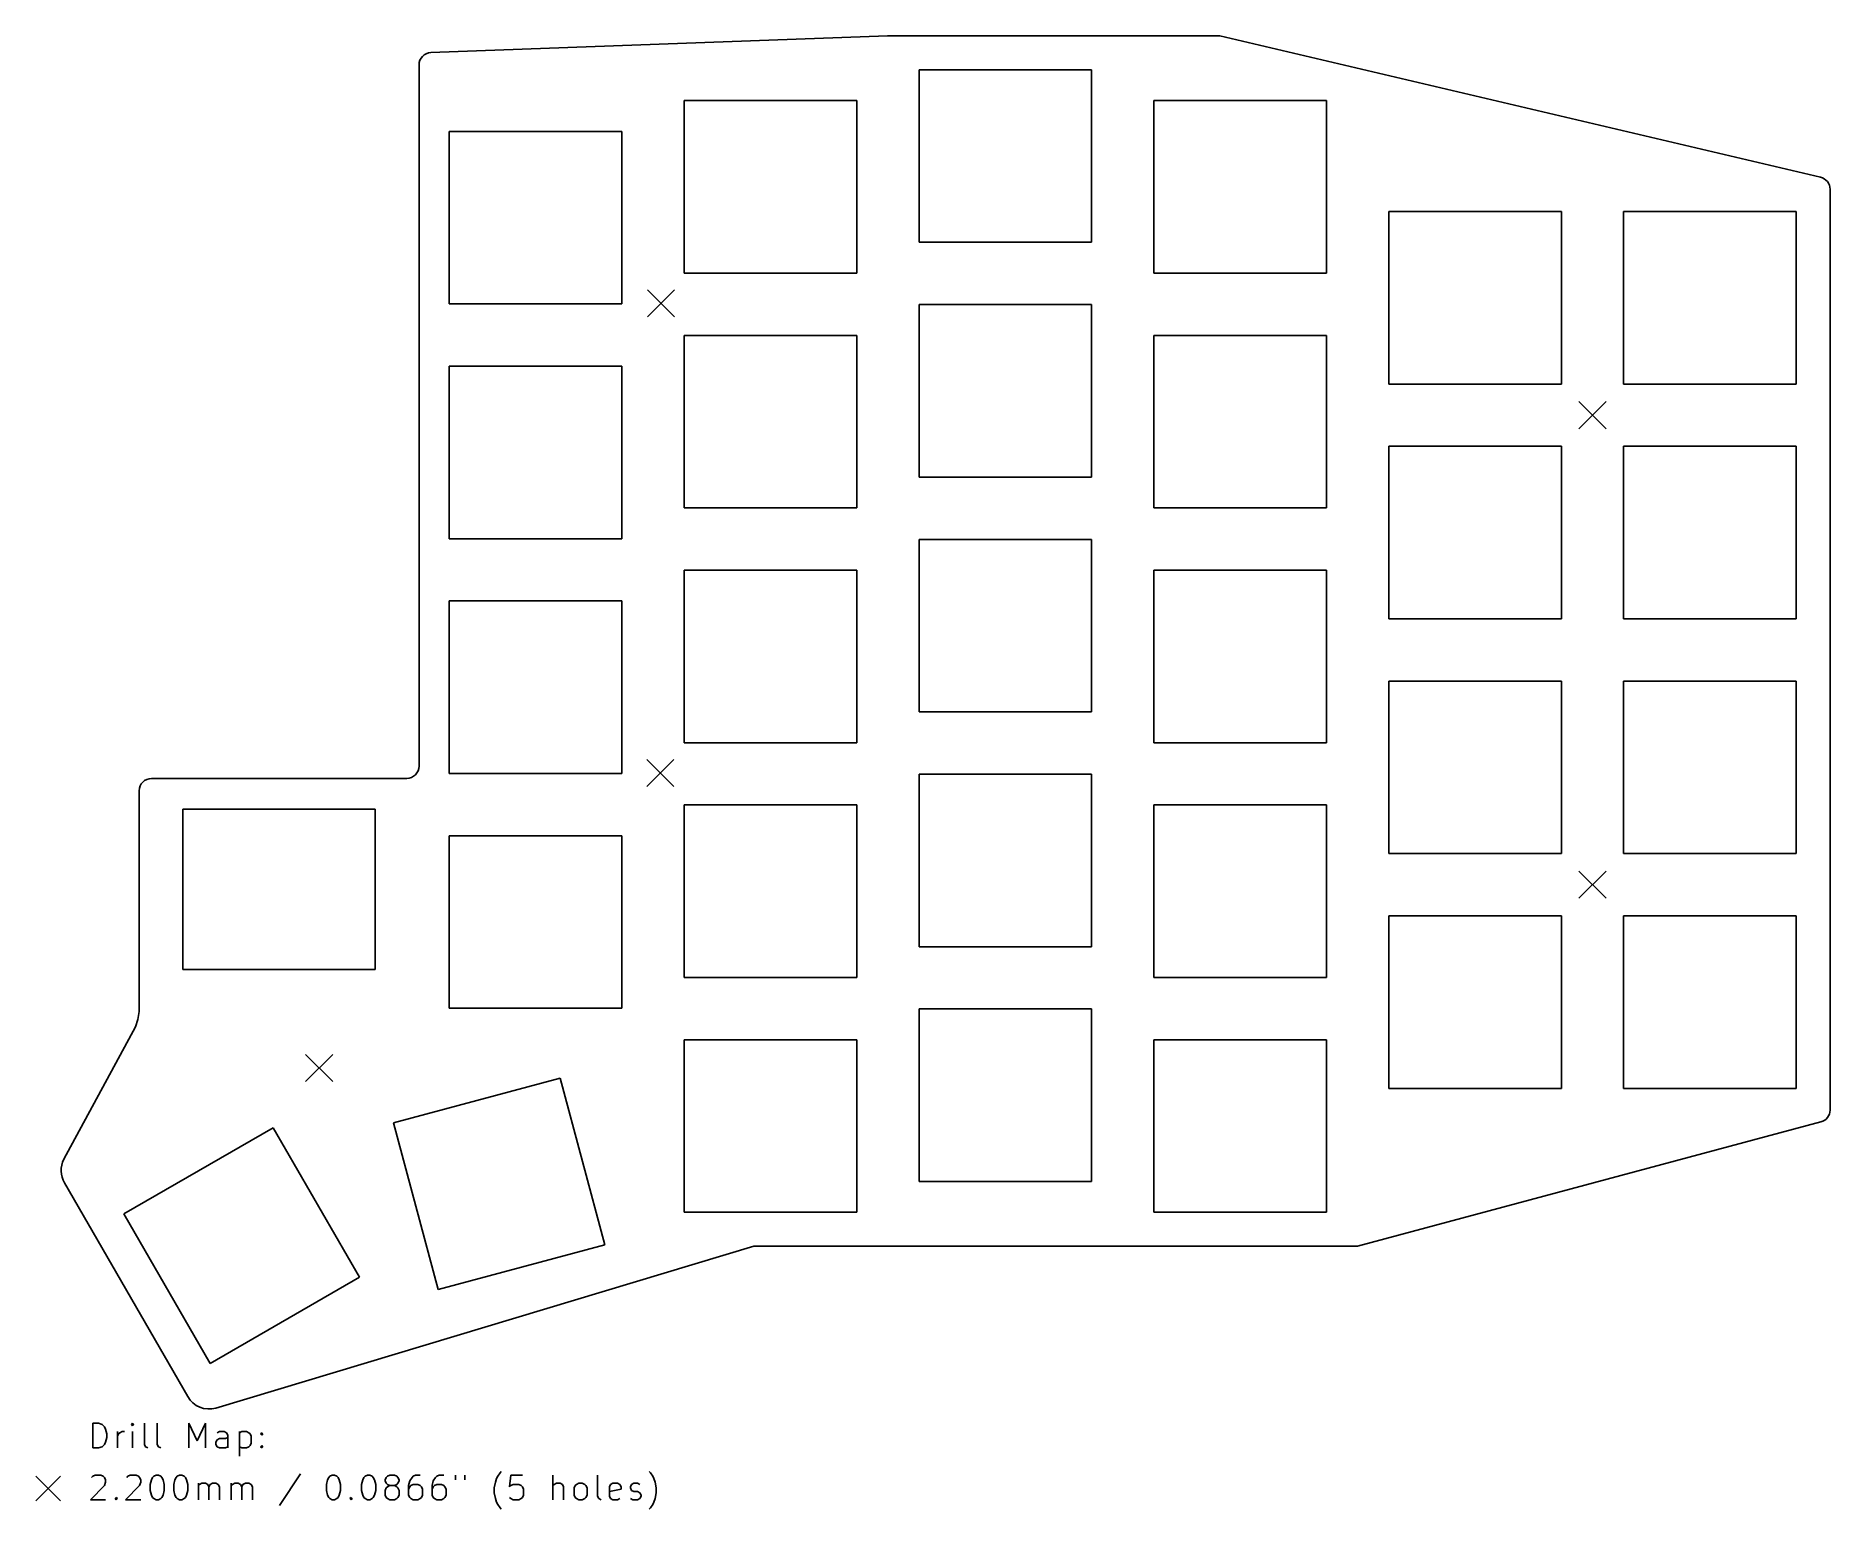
# Model space of a CAD drawing. Extents: x 80 to 226, y -155 to -35.
import ezdxf

# ---------------------------------------------------------------- set-up
doc = ezdxf.new("R2010")
doc.units = 0
doc.layers.add('BLACK', color=7, linetype='CONTINUOUS')

msp = doc.modelspace()

# ---------------------------------------------------------------- linework, layer by layer
at = {"layer": 'BLACK', "linetype": 'CONTINUOUS'}
for p, q in [((149.0972, -35.2496), (112.05424, -36.604523)), ((149.0972, -35.2496), (176.0472, -35.2496)), ((176.0472, -35.2496), (224.757209, -46.721953)), ((111.0972, -94.4986), (111.0972, -37.6036)), ((151.65, -38), (151.65, -52)), ((165.65, -38), (151.65, -38)), ((165.65, -52), (165.65, -38)), ((132.6, -40.5), (132.6, -54.5)), ((146.6, -40.5), (132.6, -40.5)), ((146.6, -54.5), (146.6, -40.5)), ((184.7, -40.5), (170.7, -40.5)), ((170.7, -40.5), (170.7, -54.5)), ((184.7, -54.5), (184.7, -40.5)), ((113.55, -43), (113.55, -57)), ((127.55, -43), (113.55, -43)), ((127.55, -57), (127.55, -43)), ((225.55, -47.70025), (225.55, -122.40775)), ((189.75, -49.5), (189.75, -63.5)), ((203.75, -49.5), (189.75, -49.5)), ((203.75, -63.5), (203.75, -49.5)), ((222.8, -49.5), (208.8, -49.5)), ((208.8, -49.5), (208.8, -63.5)), ((222.8, -63.5), (222.8, -49.5)), ((151.65, -52), (165.65, -52)), ((132.6, -54.5), (146.6, -54.5)), ((170.7, -54.5), (184.7, -54.5)), ((129.625, -55.85), (131.825, -58.05)), ((131.825, -55.85), (129.625, -58.05)), ((113.55, -57), (127.55, -57)), ((165.65, -57.05), (151.65, -57.05)), ((151.65, -57.05), (151.65, -71.05)), ((165.65, -71.05), (165.65, -57.05)), ((132.6, -59.55), (132.6, -73.55)), ((146.6, -59.55), (132.6, -59.55)), ((146.6, -73.55), (146.6, -59.55)), ((184.7, -59.55), (170.7, -59.55)), ((170.7, -59.55), (170.7, -73.55)), ((184.7, -73.55), (184.7, -59.55)), ((113.55, -62.05), (113.55, -76.05)), ((127.55, -62.05), (113.55, -62.05)), ((127.55, -76.05), (127.55, -62.05)), ((189.75, -63.5), (203.75, -63.5)), ((208.8, -63.5), (222.8, -63.5)), ((205.175, -64.925), (207.375, -67.125)), ((207.375, -64.925), (205.175, -67.125)), ((203.75, -68.55), (189.75, -68.55)), ((189.75, -68.55), (189.75, -82.55)), ((203.75, -82.55), (203.75, -68.55)), ((208.8, -68.55), (208.8, -82.55)), ((222.8, -68.55), (208.8, -68.55)), ((222.8, -82.55), (222.8, -68.55)), ((151.65, -71.05), (165.65, -71.05)), ((132.6, -73.55), (146.6, -73.55)), ((170.7, -73.55), (184.7, -73.55)), ((113.55, -76.05), (127.55, -76.05)), ((165.65, -76.1), (151.65, -76.1)), ((151.65, -76.1), (151.65, -90.1)), ((165.65, -90.1), (165.65, -76.1)), ((146.6, -78.6), (132.6, -78.6)), ((132.6, -78.6), (132.6, -92.6)), ((146.6, -92.6), (146.6, -78.6)), ((170.7, -78.6), (170.7, -92.6)), ((184.7, -78.6), (170.7, -78.6)), ((184.7, -92.6), (184.7, -78.6)), ((113.55, -81.1), (113.55, -95.1)), ((127.55, -81.1), (113.55, -81.1)), ((127.55, -95.1), (127.55, -81.1)), ((189.75, -82.55), (203.75, -82.55)), ((208.8, -82.55), (222.8, -82.55)), ((189.75, -87.6), (189.75, -101.6)), ((203.75, -87.6), (189.75, -87.6)), ((203.75, -101.6), (203.75, -87.6)), ((208.8, -87.6), (208.8, -101.6)), ((222.8, -87.6), (208.8, -87.6)), ((222.8, -101.6), (222.8, -87.6)), ((151.65, -90.1), (165.65, -90.1)), ((132.6, -92.6), (146.6, -92.6)), ((170.7, -92.6), (184.7, -92.6)), ((129.575, -93.95), (131.775, -96.15)), ((131.775, -93.95), (129.575, -96.15)), ((89.4, -95.4986), (110.0972, -95.4986)), ((113.55, -95.1), (127.55, -95.1)), ((151.65, -95.15), (151.65, -109.15)), ((165.65, -95.15), (151.65, -95.15)), ((165.65, -109.15), (165.65, -95.15)), ((88.4, -114.4036), (88.4, -96.4986)), ((91.95, -97.9998), (91.95, -110.9998)), ((107.55, -97.9998), (91.95, -97.9998)), ((107.55, -110.9998), (107.55, -97.9998)), ((132.6, -97.65), (132.6, -111.65)), ((146.6, -97.65), (132.6, -97.65)), ((146.6, -111.65), (146.6, -97.65)), ((170.7, -97.65), (170.7, -111.65)), ((184.7, -97.65), (170.7, -97.65)), ((184.7, -111.65), (184.7, -97.65)), ((113.55, -100.15), (113.55, -114.15)), ((127.55, -100.15), (113.55, -100.15)), ((127.55, -114.15), (127.55, -100.15)), ((189.75, -101.6), (203.75, -101.6)), ((208.8, -101.6), (222.8, -101.6)), ((205.175, -103.025), (207.375, -105.225)), ((207.375, -103.025), (205.175, -105.225)), ((203.75, -106.65), (189.75, -106.65)), ((189.75, -106.65), (189.75, -120.65)), ((203.75, -120.65), (203.75, -106.65)), ((208.8, -106.65), (208.8, -120.65)), ((222.8, -106.65), (208.8, -106.65)), ((222.8, -120.65), (222.8, -106.65)), ((151.65, -109.15), (165.65, -109.15)), ((91.95, -110.9998), (107.55, -110.9998)), ((132.6, -111.65), (146.6, -111.65)), ((170.7, -111.65), (184.7, -111.65)), ((88.4, -114.4036), (88.2972, -115.0536)), ((113.55, -114.15), (127.55, -114.15)), ((165.65, -114.2), (151.65, -114.2)), ((151.65, -114.2), (151.65, -128.2)), ((165.65, -128.2), (165.65, -114.2)), ((82.290056, -126.397917), (88.0972, -115.6536)), ((88.2972, -115.0536), (88.0972, -115.6536)), ((132.6, -116.7), (132.6, -130.7)), ((146.6, -116.7), (132.6, -116.7)), ((146.6, -130.7), (146.6, -116.7)), ((170.7, -116.7), (170.7, -130.7)), ((184.7, -116.7), (170.7, -116.7)), ((184.7, -130.7), (184.7, -116.7)), ((101.9, -117.9), (104.1, -120.1)), ((104.1, -117.9), (101.9, -120.1)), ((122.549747, -119.826786), (109.026786, -123.450253)), ((126.173214, -133.349747), (122.549747, -119.826786)), ((189.75, -120.65), (203.75, -120.65)), ((208.8, -120.65), (222.8, -120.65)), ((109.026786, -123.450253), (112.650253, -136.973214)), ((224.80938, -123.373525), (187.225, -133.45025)), ((99.272178, -123.837822), (87.147822, -130.837822)), ((106.272178, -135.962178), (99.272178, -123.837822)), ((92.331436, -145.655171), (82.341192, -128.315644)), ((151.65, -128.2), (165.65, -128.2)), ((87.147822, -130.837822), (94.147822, -142.962178)), ((132.6, -130.7), (146.6, -130.7)), ((170.7, -130.7), (184.7, -130.7)), ((138.251328, -133.45), (94.62, -146.58)), ((112.650253, -136.973214), (126.173214, -133.349747)), ((138.251328, -133.45), (187.225, -133.45)), ((94.147822, -142.962178), (106.272178, -135.962178)), ((84.627839, -149.823234), (84.627839, -147.823234)), ((84.627839, -147.823234), (85.104029, -147.823234)), ((85.104029, -147.823234), (85.389744, -147.918472)), ((85.389744, -147.918472), (85.58022, -148.108948)), ((85.58022, -148.108948), (85.675458, -148.299424)), ((85.675458, -148.299424), (85.770696, -148.680376)), ((87.865934, -147.823234), (87.770696, -147.918472)), ((87.770696, -147.918472), (87.865934, -148.01371)), ((87.961172, -147.918472), (87.865934, -147.823234)), ((87.865934, -147.823234), (87.865934, -148.01371)), ((87.865934, -148.01371), (87.961172, -147.918472)), ((88.818315, -149.537519), (88.818315, -147.823234)), ((89.865934, -149.537519), (89.865934, -147.823234)), ((92.437363, -149.823234), (92.437363, -147.823234)), ((92.437363, -147.823234), (93.10403, -149.251805)), ((93.10403, -149.251805), (93.770696, -147.823234)), ((93.770696, -147.823234), (93.770696, -149.823234)), ((85.104029, -149.823234), (84.627839, -149.823234)), ((85.389744, -149.727996), (85.104029, -149.823234)), ((85.58022, -149.537519), (85.389744, -149.727996)), ((85.675458, -149.347043), (85.58022, -149.537519)), ((85.770696, -148.966091), (85.675458, -149.347043)), ((85.770696, -148.680376), (85.770696, -148.966091)), ((86.627839, -149.823234), (86.627839, -148.4899)), ((86.627839, -148.870853), (86.723077, -148.680376)), ((86.723077, -148.680376), (86.818315, -148.585138)), ((86.818315, -148.585138), (87.008791, -148.4899)), ((87.008791, -148.4899), (87.199268, -148.4899)), ((87.865934, -149.823234), (87.865934, -148.4899)), ((88.913553, -149.727996), (88.818315, -149.537519)), ((89.104029, -149.823234), (88.913553, -149.727996)), ((89.961172, -149.727996), (89.865934, -149.537519)), ((90.151648, -149.823234), (89.961172, -149.727996)), ((94.627839, -149.347043), (94.723077, -149.156567)), ((94.627839, -149.537519), (94.627839, -149.347043)), ((94.723077, -149.727996), (94.627839, -149.537519)), ((94.913553, -148.4899), (94.723077, -148.585138)), ((94.723077, -149.156567), (94.913553, -149.061329)), ((94.913553, -149.823234), (94.723077, -149.727996)), ((95.294506, -148.4899), (94.913553, -148.4899)), ((94.913553, -149.061329), (95.389744, -149.061329)), ((95.389744, -149.823234), (94.913553, -149.823234)), ((95.484982, -148.585138), (95.294506, -148.4899)), ((95.389744, -149.061329), (95.58022, -148.966091)), ((95.58022, -149.727996), (95.389744, -149.823234)), ((95.58022, -148.775615), (95.484982, -148.585138)), ((95.58022, -149.823234), (95.58022, -148.775615)), ((96.532601, -148.4899), (96.532601, -150.4899)), ((96.532601, -148.585138), (96.723077, -148.4899)), ((96.723077, -149.823234), (96.532601, -149.727996)), ((96.723077, -148.4899), (97.10403, -148.4899)), ((97.10403, -149.823234), (96.723077, -149.823234)), ((97.10403, -148.4899), (97.294506, -148.585138)), ((97.294506, -149.727996), (97.10403, -149.823234)), ((97.294506, -148.585138), (97.389744, -148.680376)), ((97.389744, -149.632757), (97.294506, -149.727996)), ((97.389744, -148.680376), (97.484982, -148.870853)), ((97.484982, -149.442281), (97.389744, -149.632757)), ((97.484982, -148.870853), (97.484982, -149.442281)), ((98.246887, -148.680376), (98.342125, -148.585138)), ((98.342125, -148.775615), (98.246887, -148.680376)), ((98.246887, -149.727996), (98.342125, -149.632757)), ((98.342125, -149.823234), (98.246887, -149.727996)), ((98.342125, -148.585138), (98.437363, -148.680376)), ((98.342125, -148.585138), (98.342125, -148.775615)), ((98.437363, -148.680376), (98.342125, -148.775615)), ((98.342125, -149.632757), (98.437363, -149.727996)), ((98.342125, -149.632757), (98.342125, -149.823234)), ((98.437363, -149.727996), (98.342125, -149.823234)), ((80.020071, -152.108396), (82.020071, -154.108396)), ((82.020071, -152.108396), (80.020071, -154.108396)), ((84.532601, -152.21371), (84.627839, -152.118472)), ((84.627839, -152.118472), (84.818315, -152.023234)), ((84.818315, -152.023234), (85.294506, -152.023234)), ((85.294506, -152.023234), (85.484982, -152.118472)), ((85.484982, -152.118472), (85.58022, -152.21371)), ((85.58022, -152.21371), (85.675458, -152.404186)), ((85.675458, -152.594662), (85.58022, -152.880376)), ((85.675458, -152.404186), (85.675458, -152.594662)), ((87.389744, -152.21371), (87.484982, -152.118472)), ((87.484982, -152.118472), (87.675458, -152.023234)), ((87.675458, -152.023234), (88.151649, -152.023234)), ((88.151649, -152.023234), (88.342125, -152.118472)), ((88.342125, -152.118472), (88.437363, -152.21371)), ((88.437363, -152.21371), (88.532601, -152.404186)), ((88.532601, -152.594662), (88.437363, -152.880376)), ((88.532601, -152.404186), (88.532601, -152.594662)), ((89.294506, -152.785138), (89.389744, -152.404186)), ((89.294506, -153.261329), (89.294506, -152.785138)), ((89.389744, -152.404186), (89.484982, -152.21371)), ((89.484982, -152.21371), (89.58022, -152.118472)), ((89.58022, -152.118472), (89.770696, -152.023234)), ((89.770696, -152.023234), (89.961173, -152.023234)), ((89.961173, -152.023234), (90.151649, -152.118472)), ((90.151649, -152.118472), (90.246887, -152.21371)), ((90.246887, -152.21371), (90.342125, -152.404186)), ((90.342125, -152.404186), (90.437363, -152.785138)), ((90.437363, -152.785138), (90.437363, -153.261329)), ((91.199268, -152.785138), (91.294506, -152.404186)), ((91.199268, -153.261329), (91.199268, -152.785138)), ((91.294506, -152.404186), (91.389744, -152.21371)), ((91.389744, -152.21371), (91.484982, -152.118472)), ((91.484982, -152.118472), (91.675458, -152.023234)), ((91.675458, -152.023234), (91.865935, -152.023234)), ((91.865935, -152.023234), (92.056411, -152.118472)), ((92.056411, -152.118472), (92.151649, -152.21371)), ((92.151649, -152.21371), (92.246887, -152.404186)), ((92.246887, -152.404186), (92.342125, -152.785138)), ((92.342125, -152.785138), (92.342125, -153.261329)), ((93.199268, -154.023234), (93.199268, -152.6899)), ((93.199268, -152.880376), (93.294506, -152.785138)), ((93.294506, -152.785138), (93.484982, -152.6899)), ((93.484982, -152.6899), (93.770697, -152.6899)), ((93.770697, -152.6899), (93.961173, -152.785138)), ((93.961173, -152.785138), (94.056411, -152.975615)), ((94.056411, -152.975615), (94.151649, -152.785138)), ((94.151649, -152.785138), (94.342125, -152.6899)), ((94.342125, -152.6899), (94.627839, -152.6899)), ((94.627839, -152.6899), (94.818316, -152.785138)), ((94.818316, -152.785138), (94.913554, -152.975615)), ((95.865935, -154.023234), (95.865935, -152.6899)), ((95.865935, -152.880376), (95.961173, -152.785138)), ((95.961173, -152.785138), (96.151649, -152.6899)), ((96.151649, -152.6899), (96.437364, -152.6899)), ((96.437364, -152.6899), (96.62784, -152.785138)), ((96.62784, -152.785138), (96.723078, -152.975615)), ((96.723078, -152.975615), (96.818316, -152.785138)), ((96.818316, -152.785138), (97.008792, -152.6899)), ((97.008792, -152.6899), (97.294506, -152.6899)), ((97.294506, -152.6899), (97.484983, -152.785138)), ((97.484983, -152.785138), (97.580221, -152.975615)), ((101.484983, -151.927996), (99.770698, -154.499424)), ((103.580222, -152.785138), (103.67546, -152.404186)), ((103.580222, -153.261329), (103.580222, -152.785138)), ((103.67546, -152.404186), (103.770698, -152.21371)), ((103.770698, -152.21371), (103.865936, -152.118472)), ((103.865936, -152.118472), (104.056412, -152.023234)), ((104.056412, -152.023234), (104.246889, -152.023234)), ((104.246889, -152.023234), (104.437365, -152.118472)), ((104.437365, -152.118472), (104.532603, -152.21371)), ((104.532603, -152.21371), (104.627841, -152.404186)), ((104.627841, -152.404186), (104.723079, -152.785138)), ((104.723079, -152.785138), (104.723079, -153.261329)), ((106.437365, -152.785138), (106.532603, -152.404186)), ((106.437365, -153.261329), (106.437365, -152.785138)), ((106.532603, -152.404186), (106.627841, -152.21371)), ((106.627841, -152.21371), (106.723079, -152.118472)), ((106.723079, -152.118472), (106.913555, -152.023234)), ((106.913555, -152.023234), (107.104032, -152.023234)), ((107.104032, -152.023234), (107.294508, -152.118472)), ((107.294508, -152.118472), (107.389746, -152.21371)), ((107.389746, -152.21371), (107.484984, -152.404186)), ((107.484984, -152.404186), (107.580222, -152.785138)), ((107.580222, -152.785138), (107.580222, -153.261329)), ((108.342127, -152.404186), (108.437365, -152.21371)), ((108.342127, -152.499424), (108.342127, -152.404186)), ((108.437365, -152.6899), (108.342127, -152.499424)), ((108.437365, -152.21371), (108.532603, -152.118472)), ((108.532603, -152.785138), (108.437365, -152.6899)), ((108.532603, -152.118472), (108.723079, -152.023234)), ((108.723079, -152.880376), (108.532603, -152.785138)), ((108.723079, -152.023234), (109.104032, -152.023234)), ((109.104032, -152.023234), (109.294508, -152.118472)), ((109.294508, -152.785138), (109.104032, -152.880376)), ((109.294508, -152.118472), (109.389746, -152.21371)), ((109.389746, -152.6899), (109.294508, -152.785138)), ((109.389746, -152.21371), (109.484984, -152.404186)), ((109.484984, -152.499424), (109.389746, -152.6899)), ((109.484984, -152.404186), (109.484984, -152.499424)), ((110.342127, -152.499424), (110.246889, -152.880376)), ((110.532603, -152.21371), (110.342127, -152.499424)), ((110.627841, -152.785138), (110.437365, -152.880376)), ((110.627841, -152.118472), (110.532603, -152.21371)), ((110.818317, -152.023234), (110.627841, -152.118472)), ((111.008794, -152.785138), (110.627841, -152.785138)), ((111.19927, -152.023234), (110.818317, -152.023234)), ((111.19927, -152.880376), (111.008794, -152.785138)), ((112.246889, -152.499424), (112.151651, -152.880376)), ((112.437365, -152.21371), (112.246889, -152.499424)), ((112.532603, -152.785138), (112.342127, -152.880376)), ((112.532603, -152.118472), (112.437365, -152.21371)), ((112.723079, -152.023234), (112.532603, -152.118472)), ((112.913556, -152.785138), (112.532603, -152.785138)), ((113.104032, -152.023234), (112.723079, -152.023234)), ((113.104032, -152.880376), (112.913556, -152.785138)), ((114.056413, -152.023234), (114.056413, -152.404186)), ((114.818318, -152.023234), (114.818318, -152.404186)), ((117.199271, -153.070853), (117.294509, -152.594662)), ((117.294509, -152.594662), (117.389747, -152.308948)), ((117.389747, -152.308948), (117.484985, -152.118472)), ((117.484985, -152.118472), (117.675461, -151.832757)), ((117.675461, -151.832757), (117.7707, -151.737519)), ((118.532604, -152.023234), (118.437366, -152.975615)), ((119.484985, -152.023234), (118.532604, -152.023234)), ((118.532604, -152.880376), (118.72308, -152.785138)), ((118.72308, -152.785138), (119.199271, -152.785138)), ((119.199271, -152.785138), (119.389747, -152.880376)), ((121.961176, -154.023234), (121.961176, -152.023234)), ((122.056414, -152.785138), (121.961176, -152.880376)), ((122.24689, -152.6899), (122.056414, -152.785138)), ((122.532605, -152.6899), (122.24689, -152.6899)), ((122.723081, -152.785138), (122.532605, -152.6899)), ((122.818319, -152.975615), (122.723081, -152.785138)), ((123.7707, -152.880376), (123.865938, -152.785138)), ((123.865938, -152.785138), (124.056414, -152.6899)), ((124.056414, -152.6899), (124.342129, -152.6899)), ((124.342129, -152.6899), (124.532605, -152.785138)), ((124.532605, -152.785138), (124.627843, -152.880376)), ((125.580224, -153.737519), (125.580224, -152.023234)), ((126.532605, -152.975615), (126.627843, -152.785138)), ((126.627843, -152.785138), (126.818319, -152.6899)), ((126.818319, -152.6899), (127.199272, -152.6899)), ((127.199272, -152.6899), (127.389748, -152.785138)), ((127.389748, -152.785138), (127.484986, -152.975615)), ((128.246891, -152.975615), (128.342129, -152.785138)), ((128.342129, -152.785138), (128.532605, -152.6899)), ((128.532605, -152.6899), (128.818319, -152.6899)), ((128.818319, -152.6899), (129.008796, -152.785138)), ((129.865939, -151.832757), (129.770701, -151.737519)), ((130.056415, -152.118472), (129.865939, -151.832757)), ((130.151653, -152.308948), (130.056415, -152.118472)), ((130.246891, -152.594662), (130.151653, -152.308948)), ((130.342129, -153.070853), (130.246891, -152.594662)), ((85.58022, -152.880376), (84.437363, -154.023234)), ((84.437363, -154.023234), (85.675458, -154.023234)), ((86.437363, -153.927996), (86.532601, -153.832757)), ((86.532601, -154.023234), (86.437363, -153.927996)), ((86.532601, -153.832757), (86.627839, -153.927996)), ((86.532601, -153.832757), (86.532601, -154.023234)), ((86.627839, -153.927996), (86.532601, -154.023234)), ((88.437363, -152.880376), (87.294506, -154.023234)), ((87.294506, -154.023234), (88.532601, -154.023234)), ((89.389744, -153.642281), (89.294506, -153.261329)), ((89.484982, -153.832757), (89.389744, -153.642281)), ((89.58022, -153.927996), (89.484982, -153.832757)), ((89.770696, -154.023234), (89.58022, -153.927996)), ((89.961173, -154.023234), (89.770696, -154.023234)), ((90.151649, -153.927996), (89.961173, -154.023234)), ((90.246887, -153.832757), (90.151649, -153.927996)), ((90.342125, -153.642281), (90.246887, -153.832757)), ((90.437363, -153.261329), (90.342125, -153.642281)), ((91.294506, -153.642281), (91.199268, -153.261329)), ((91.389744, -153.832757), (91.294506, -153.642281)), ((91.484982, -153.927996), (91.389744, -153.832757)), ((91.675458, -154.023234), (91.484982, -153.927996)), ((91.865935, -154.023234), (91.675458, -154.023234)), ((92.056411, -153.927996), (91.865935, -154.023234)), ((92.151649, -153.832757), (92.056411, -153.927996)), ((92.246887, -153.642281), (92.151649, -153.832757)), ((92.342125, -153.261329), (92.246887, -153.642281)), ((94.056411, -152.975615), (94.056411, -154.023234)), ((94.913554, -152.975615), (94.913554, -154.023234)), ((96.723078, -152.975615), (96.723078, -154.023234)), ((97.580221, -152.975615), (97.580221, -154.023234)), ((103.67546, -153.642281), (103.580222, -153.261329)), ((103.770698, -153.832757), (103.67546, -153.642281)), ((103.865936, -153.927996), (103.770698, -153.832757)), ((104.056412, -154.023234), (103.865936, -153.927996)), ((104.246889, -154.023234), (104.056412, -154.023234)), ((104.437365, -153.927996), (104.246889, -154.023234)), ((104.532603, -153.832757), (104.437365, -153.927996)), ((104.627841, -153.642281), (104.532603, -153.832757)), ((104.723079, -153.261329), (104.627841, -153.642281)), ((105.484984, -153.927996), (105.580222, -153.832757)), ((105.580222, -154.023234), (105.484984, -153.927996)), ((105.580222, -153.832757), (105.67546, -153.927996)), ((105.580222, -153.832757), (105.580222, -154.023234)), ((105.67546, -153.927996), (105.580222, -154.023234)), ((106.532603, -153.642281), (106.437365, -153.261329)), ((106.627841, -153.832757), (106.532603, -153.642281)), ((106.723079, -153.927996), (106.627841, -153.832757)), ((106.913555, -154.023234), (106.723079, -153.927996)), ((107.104032, -154.023234), (106.913555, -154.023234)), ((107.294508, -153.927996), (107.104032, -154.023234)), ((107.389746, -153.832757), (107.294508, -153.927996)), ((107.484984, -153.642281), (107.389746, -153.832757)), ((107.580222, -153.261329), (107.484984, -153.642281)), ((108.437365, -153.070853), (108.342127, -153.261329)), ((108.342127, -153.261329), (108.342127, -153.642281)), ((108.342127, -153.642281), (108.437365, -153.832757)), ((108.532603, -152.975615), (108.437365, -153.070853)), ((108.437365, -153.832757), (108.532603, -153.927996)), ((108.723079, -152.880376), (108.532603, -152.975615)), ((108.532603, -153.927996), (108.723079, -154.023234)), ((109.104032, -152.880376), (108.723079, -152.880376)), ((108.723079, -154.023234), (109.104032, -154.023234)), ((109.294508, -152.975615), (109.104032, -152.880376)), ((109.104032, -154.023234), (109.294508, -153.927996)), ((109.389746, -153.070853), (109.294508, -152.975615)), ((109.294508, -153.927996), (109.389746, -153.832757)), ((109.484984, -153.261329), (109.389746, -153.070853)), ((109.389746, -153.832757), (109.484984, -153.642281)), ((109.484984, -153.642281), (109.484984, -153.261329)), ((110.246889, -152.880376), (110.246889, -153.642281)), ((110.342127, -152.975615), (110.246889, -153.166091)), ((110.246889, -153.642281), (110.342127, -153.832757)), ((110.437365, -152.880376), (110.342127, -152.975615)), ((110.342127, -153.832757), (110.437365, -153.927996)), ((110.437365, -153.927996), (110.627841, -154.023234)), ((110.627841, -154.023234), (111.008794, -154.023234)), ((111.008794, -154.023234), (111.19927, -153.927996)), ((111.294508, -152.975615), (111.19927, -152.880376)), ((111.19927, -153.927996), (111.294508, -153.832757)), ((111.389746, -153.166091), (111.294508, -152.975615)), ((111.294508, -153.832757), (111.389746, -153.642281)), ((111.389746, -153.642281), (111.389746, -153.166091)), ((112.151651, -152.880376), (112.151651, -153.642281)), ((112.246889, -152.975615), (112.151651, -153.166091)), ((112.151651, -153.642281), (112.246889, -153.832757)), ((112.342127, -152.880376), (112.246889, -152.975615)), ((112.246889, -153.832757), (112.342127, -153.927996)), ((112.342127, -153.927996), (112.532603, -154.023234)), ((112.532603, -154.023234), (112.913556, -154.023234)), ((112.913556, -154.023234), (113.104032, -153.927996)), ((113.19927, -152.975615), (113.104032, -152.880376)), ((113.104032, -153.927996), (113.19927, -153.832757)), ((113.294508, -153.166091), (113.19927, -152.975615)), ((113.19927, -153.832757), (113.294508, -153.642281)), ((113.294508, -153.642281), (113.294508, -153.166091)), ((117.199271, -153.451805), (117.199271, -153.070853)), ((117.294509, -153.927996), (117.199271, -153.451805)), ((117.389747, -154.21371), (117.294509, -153.927996)), ((117.484985, -154.404186), (117.389747, -154.21371)), ((118.437366, -152.975615), (118.532604, -152.880376)), ((118.532604, -153.927996), (118.437366, -153.832757)), ((118.72308, -154.023234), (118.532604, -153.927996)), ((119.199271, -154.023234), (118.72308, -154.023234)), ((119.389747, -153.927996), (119.199271, -154.023234)), ((119.389747, -152.880376), (119.484985, -152.975615)), ((119.484985, -153.832757), (119.389747, -153.927996)), ((119.484985, -152.975615), (119.580223, -153.166091)), ((119.580223, -153.642281), (119.484985, -153.832757)), ((119.580223, -153.166091), (119.580223, -153.642281)), ((122.818319, -154.023234), (122.818319, -152.975615)), ((123.675462, -153.070853), (123.7707, -152.880376)), ((123.675462, -153.642281), (123.675462, -153.070853)), ((123.7707, -153.832757), (123.675462, -153.642281)), ((123.865938, -153.927996), (123.7707, -153.832757)), ((124.056414, -154.023234), (123.865938, -153.927996)), ((124.342129, -154.023234), (124.056414, -154.023234)), ((124.532605, -153.927996), (124.342129, -154.023234)), ((124.627843, -153.832757), (124.532605, -153.927996)), ((124.627843, -152.880376), (124.723081, -153.070853)), ((124.723081, -153.642281), (124.627843, -153.832757)), ((124.723081, -153.070853), (124.723081, -153.642281)), ((125.675462, -153.927996), (125.580224, -153.737519)), ((125.865938, -154.023234), (125.675462, -153.927996)), ((126.532605, -153.737519), (126.532605, -152.975615)), ((127.484986, -153.166091), (126.532605, -153.356567)), ((126.627843, -153.927996), (126.532605, -153.737519)), ((126.818319, -154.023234), (126.627843, -153.927996)), ((127.199272, -154.023234), (126.818319, -154.023234)), ((127.389748, -153.927996), (127.199272, -154.023234)), ((127.484986, -152.975615), (127.484986, -153.166091)), ((128.246891, -153.070853), (128.246891, -152.975615)), ((128.342129, -153.261329), (128.246891, -153.070853)), ((128.246891, -153.927996), (128.437367, -154.023234)), ((128.532605, -153.356567), (128.342129, -153.261329)), ((128.437367, -154.023234), (128.818319, -154.023234)), ((128.818319, -153.356567), (128.532605, -153.356567)), ((129.008796, -153.451805), (128.818319, -153.356567)), ((128.818319, -154.023234), (129.008796, -153.927996)), ((129.104034, -153.642281), (129.008796, -153.451805)), ((129.008796, -153.927996), (129.104034, -153.737519)), ((129.104034, -153.737519), (129.104034, -153.642281)), ((130.056415, -154.404186), (130.151653, -154.21371)), ((130.151653, -154.21371), (130.246891, -153.927996)), ((130.246891, -153.927996), (130.342129, -153.451805)), ((130.342129, -153.451805), (130.342129, -153.070853)), ((117.675461, -154.6899), (117.484985, -154.404186)), ((117.7707, -154.785138), (117.675461, -154.6899)), ((129.770701, -154.785138), (129.865939, -154.6899)), ((129.865939, -154.6899), (130.056415, -154.404186))]:
    msp.add_line(p, q, dxfattribs=at)
at = {"layer": 'BLACK'}
for centre, radius, start, end in [((112.0975, -37.6039), 1.0003, 92.47861322, 179.98281642), ((224.5496, -47.7006), 1.000426, 0.0200455, 78.02290325), ((110.0972, -94.4986), 1, -90, 0), ((89.4, -96.4986), 1, 90, 180), ((224.5504, -122.408), 0.9996, -74.98514312, 0.01432968), ((84.0707, -127.31), 2.000629, -207.12247157, -149.82360568), ((94.0655, -144.6582), 2.000196, -150.10397372, -73.90547865)]:
    msp.add_arc(centre, radius, start, end, dxfattribs=at)

doc.saveas('drawing.dxf')
